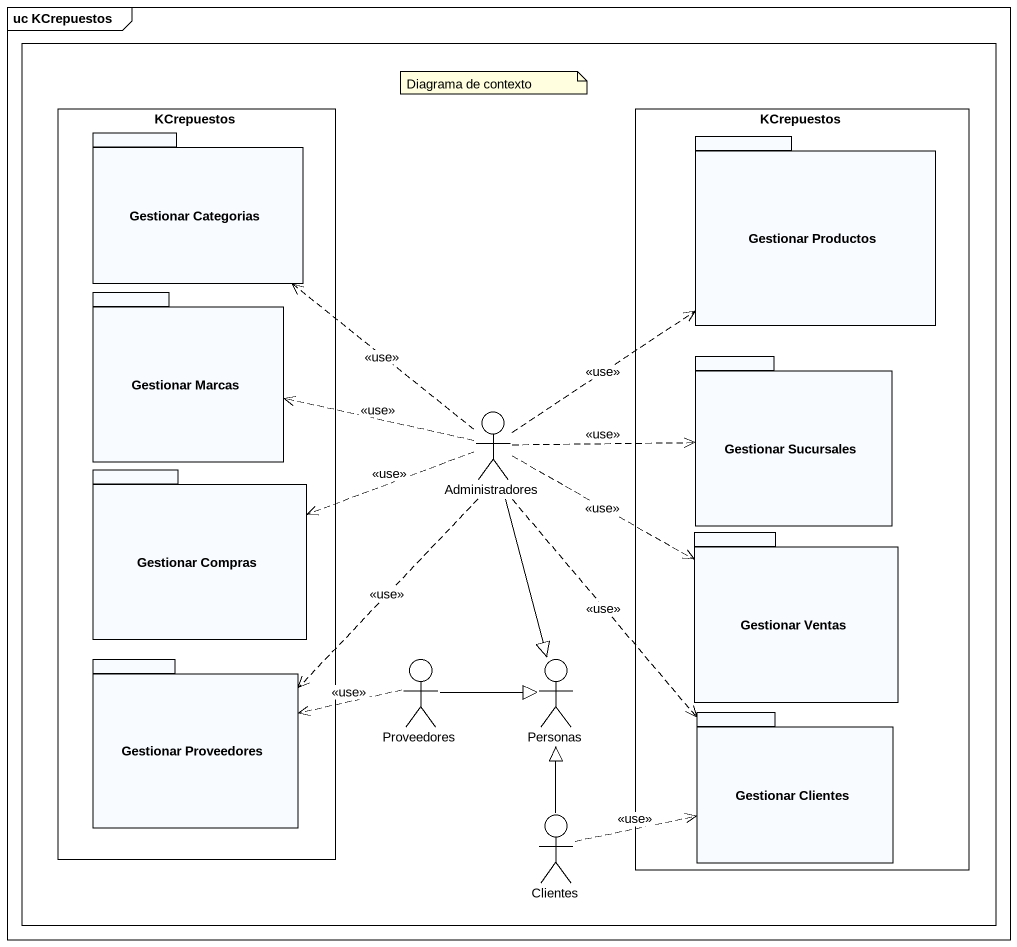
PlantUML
@startuml
mainframe uc KCrepuestos
rectangle " " as rectangle1 #FFFFFF {
  rectangle KCrepuestos {
    package "Gestionar Categorias" as Gestionar_Categorias {
    }
    package "Gestionar Marcas" as Gestionar_Marcas {
    }
    package "Gestionar Compras" as Gestionar_Compras {
    }
    package "Gestionar Proveedores" as Gestionar_Proveedores {
    }
  }
  rectangle "KCrepuestos" as KCrepuestos_2 {
    package "Gestionar Productos" as Gestionar_Productos {
    }
    package "Gestionar Sucursales" as Gestionar_Sucursales {
    }
    package "Gestionar Ventas" as Gestionar_Ventas {
    }
    package "Gestionar Clientes" as Gestionar_Clientes {
    }
  }
  actor Administradores
  actor Proveedores
  actor Personas
  actor Clientes
}
Administradores .up.> Gestionar_Categorias : <<use>>
Administradores .up.> Gestionar_Productos : <<use>>
Administradores .left.> Gestionar_Marcas : <<use>>
Administradores .right.> Gestionar_Sucursales : <<use>>
Administradores .left.> Gestionar_Compras : <<use>>
Administradores .right.> Gestionar_Ventas : <<use>>
Administradores ..> Gestionar_Proveedores : <<use>>
Administradores --|> Personas
Administradores ..> Gestionar_Clientes : <<use>>
Proveedores .left.> Gestionar_Proveedores : <<use>>
Proveedores -right-|> Personas
Clientes -up-|> Personas
Clientes .right.> Gestionar_Clientes : <<use>>
note as N1
  Diagrama de contexto
end note
@enduml
